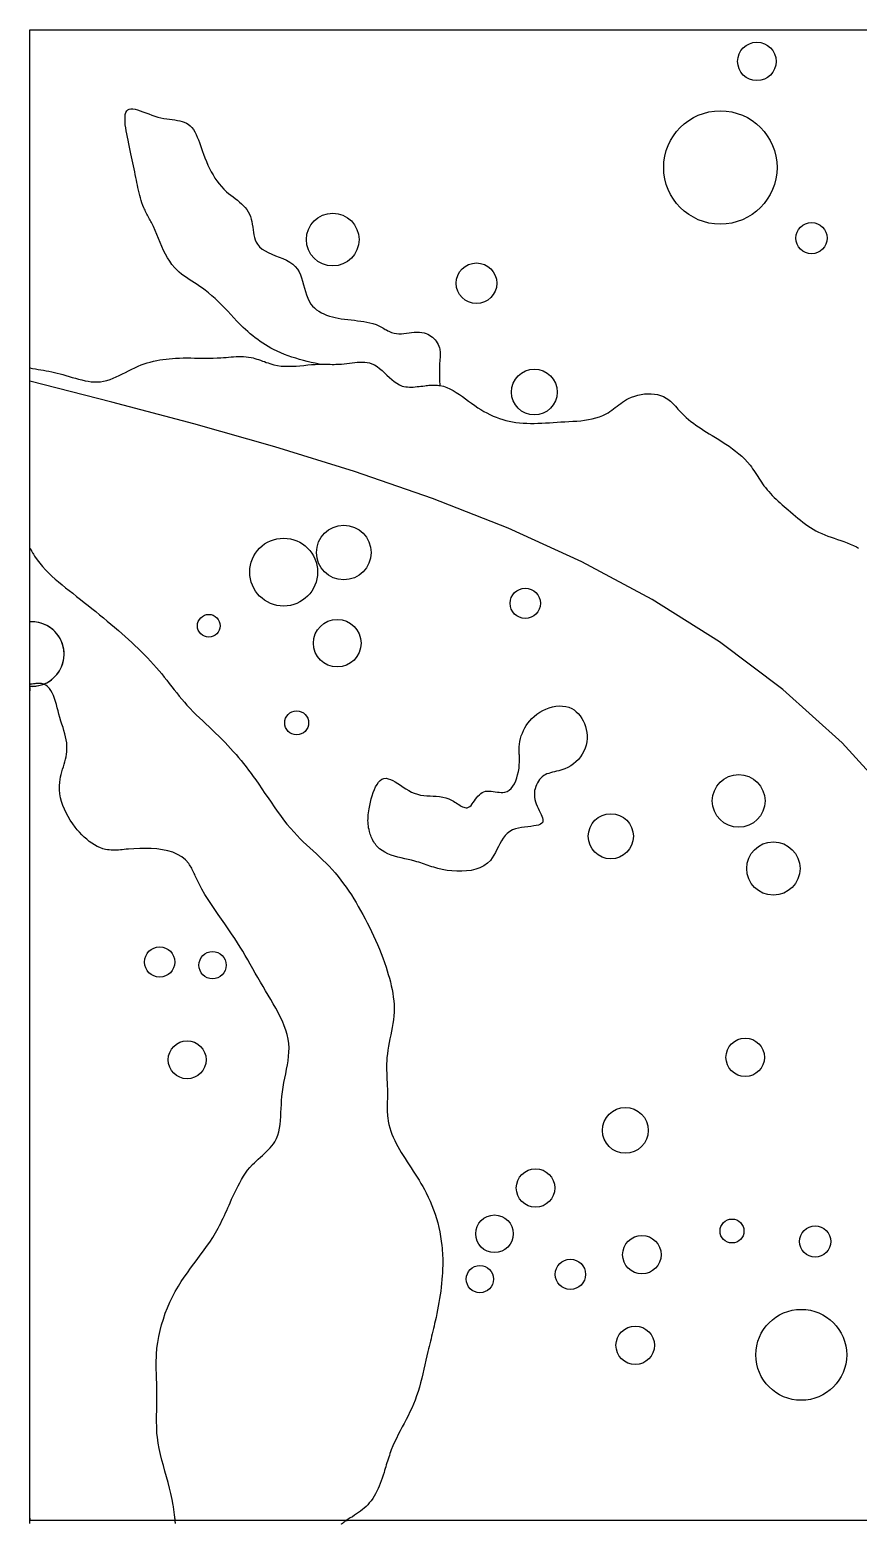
# Model space of a CAD drawing. Extents: x 5.04 to 6.07, y 7.54 to 8.53.
# Drawn here: x 5.043 to 5.589, y 7.544 to 8.53 of the extents above; entities that cross this region are included whole.
import ezdxf

# ---------------------------------------------------------------- set-up
doc = ezdxf.new("R2010")
doc.units = 0
doc.layers.add('LAYER1', color=7, linetype='CONTINUOUS')
doc.layers.add('LAYER12', color=5, linetype='CONTINUOUS')

msp = doc.modelspace()

# ---------------------------------------------------------------- linework, layer by layer
at = {"layer": 'LAYER1', "color": 7, "linetype": 'CONTINUOUS'}
for points in [[(5.2335, 8.3096), (5.2309, 8.3102), (5.2283, 8.3108), (5.2257, 8.3114), (5.2232, 8.3121), (5.2206, 8.3128), (5.2181, 8.3135), (5.2156, 8.3143), (5.2131, 8.3151), (5.2106, 8.316), (5.2082, 8.317), (5.2058, 8.3181), (5.2035, 8.3192), (5.2017, 8.3202), (5.1999, 8.3212), (5.1981, 8.3223), (5.1964, 8.3234), (5.1946, 8.3246), (5.193, 8.3258), (5.1913, 8.3271), (5.1897, 8.3284), (5.1881, 8.3297), (5.1865, 8.3311), (5.1849, 8.3325), (5.1834, 8.3339), (5.1813, 8.336), (5.1793, 8.3381), (5.1772, 8.3402), (5.1752, 8.3424), (5.1732, 8.3445), (5.1712, 8.3466), (5.1692, 8.3487), (5.1671, 8.3508), (5.165, 8.3529), (5.1628, 8.3548), (5.1606, 8.3567), (5.1583, 8.3585), (5.1566, 8.3597), (5.1548, 8.3609), (5.1531, 8.3621), (5.1513, 8.3632), (5.1495, 8.3644), (5.1477, 8.3655), (5.146, 8.3667), (5.1443, 8.3679), (5.1427, 8.3691), (5.1411, 8.3704), (5.1396, 8.3718), (5.1382, 8.3732), (5.1364, 8.3753), (5.1349, 8.3775), (5.1334, 8.3798), (5.1321, 8.3822), (5.1309, 8.3847), (5.1297, 8.3873), (5.1286, 8.3899), (5.1275, 8.3926), (5.1264, 8.3952), (5.1253, 8.3978), (5.1241, 8.4004), (5.1229, 8.403), (5.1225, 8.4038), (5.1221, 8.4046), (5.1216, 8.4054), (5.1212, 8.4062), (5.1207, 8.4071), (5.1203, 8.4079), (5.1199, 8.4087), (5.1194, 8.4095), (5.119, 8.4103), (5.1186, 8.4112), (5.1182, 8.412), (5.1178, 8.4128), (5.1172, 8.4144), (5.1166, 8.4161), (5.116, 8.4177), (5.1156, 8.4194), (5.1151, 8.421), (5.1147, 8.4227), (5.1143, 8.4244), (5.1139, 8.4261), (5.1136, 8.4278), (5.1133, 8.4294), (5.1129, 8.4311), (5.1126, 8.4327), (5.1122, 8.4347), (5.1118, 8.4366), (5.1114, 8.4385), (5.111, 8.4405), (5.1106, 8.4424), (5.1102, 8.4444), (5.1097, 8.4464), (5.1093, 8.4484), (5.1088, 8.4506), (5.1084, 8.4528), (5.1079, 8.4551), (5.1074, 8.4575), (5.107, 8.4595), (5.1066, 8.4615), (5.1062, 8.4636), (5.1059, 8.4656), (5.1056, 8.4676), (5.1055, 8.4695), (5.1054, 8.4713), (5.1054, 8.4729), (5.1056, 8.4744), (5.106, 8.4756), (5.1065, 8.4767), (5.1072, 8.4774), (5.1081, 8.4779), (5.1092, 8.4781), (5.1106, 8.4781), (5.112, 8.4778), (5.1137, 8.4774), (5.1154, 8.4768), (5.1172, 8.4762), (5.1192, 8.4754), (5.1211, 8.4747), (5.1231, 8.474), (5.1251, 8.4733), (5.1271, 8.4727), (5.1291, 8.4722), (5.131, 8.4718), (5.1329, 8.4715), (5.1348, 8.4712), (5.1366, 8.471), (5.1383, 8.4708), (5.14, 8.4705), (5.1416, 8.4702), (5.1431, 8.4698), (5.1445, 8.4693), (5.1459, 8.4687), (5.1471, 8.4679), (5.1483, 8.4669), (5.1495, 8.4657), (5.1505, 8.4644), (5.1514, 8.4629), (5.1523, 8.4612), (5.1531, 8.4595), (5.1539, 8.4577), (5.1546, 8.4558), (5.1553, 8.4539), (5.1559, 8.452), (5.1566, 8.45), (5.1573, 8.4481), (5.1582, 8.4457), (5.1591, 8.4433), (5.1601, 8.441), (5.1612, 8.4387), (5.1623, 8.4366), (5.1635, 8.4345), (5.1647, 8.4324), (5.1661, 8.4305), (5.1675, 8.4286), (5.1691, 8.4268), (5.1707, 8.4251), (5.1725, 8.4234), (5.1738, 8.4222), (5.1752, 8.4211), (5.1767, 8.42), (5.1781, 8.4189), (5.1796, 8.4178), (5.1809, 8.4166), (5.1823, 8.4154), (5.1836, 8.4142), (5.1848, 8.4129), (5.1858, 8.4116), (5.1868, 8.4102), (5.1876, 8.4086), (5.1882, 8.4071), (5.1887, 8.4054), (5.1891, 8.4037), (5.1894, 8.4019), (5.1897, 8.4001), (5.1899, 8.3983), (5.1902, 8.3966), (5.1905, 8.3949), (5.1909, 8.3932), (5.1914, 8.3916), (5.192, 8.3901), (5.1928, 8.3888), (5.1942, 8.3871), (5.1959, 8.3856), (5.1979, 8.3843), (5.2, 8.3832), (5.2024, 8.3822), (5.2048, 8.3812), (5.2072, 8.3803), (5.2096, 8.3793), (5.2119, 8.3782), (5.2141, 8.377), (5.2161, 8.3757), (5.2178, 8.3741), (5.2192, 8.3724), (5.2203, 8.3706), (5.2212, 8.3686), (5.2219, 8.3665), (5.2226, 8.3643), (5.2232, 8.362), (5.2238, 8.3597), (5.2245, 8.3575), (5.2252, 8.3553), (5.226, 8.3532), (5.2269, 8.3512), (5.2281, 8.3493), (5.2292, 8.3479), (5.2305, 8.3467), (5.2319, 8.3455), (5.2334, 8.3445), (5.235, 8.3436), (5.2367, 8.3428), (5.2385, 8.342), (5.2404, 8.3414), (5.2423, 8.3408), (5.2442, 8.3404), (5.2461, 8.3399), (5.2481, 8.3396), (5.2503, 8.3393), (5.2525, 8.339), (5.2546, 8.3388), (5.2568, 8.3386), (5.2589, 8.3383), (5.261, 8.3381), (5.2631, 8.3378), (5.2651, 8.3374), (5.2671, 8.337), (5.2691, 8.3364), (5.2711, 8.3357), (5.273, 8.3349), (5.2738, 8.3345), (5.2747, 8.334), (5.2755, 8.3336), (5.2763, 8.3331), (5.2771, 8.3326), (5.278, 8.3322), (5.2788, 8.3317), (5.2796, 8.3313), (5.2805, 8.3309), (5.2813, 8.3306), (5.2822, 8.3303), (5.283, 8.33), (5.2846, 8.3298), (5.2862, 8.3297), (5.2879, 8.3297), (5.2895, 8.3298), (5.2912, 8.33), (5.2929, 8.3303), (5.2946, 8.3305), (5.2963, 8.3307), (5.298, 8.3308), (5.2997, 8.3308), (5.3013, 8.3306), (5.3029, 8.3303), (5.3041, 8.3299), (5.3052, 8.3294), (5.3063, 8.3288), (5.3073, 8.3281), (5.3083, 8.3274), (5.3092, 8.3265), (5.3101, 8.3256), (5.3108, 8.3247), (5.3115, 8.3237), (5.3121, 8.3226), (5.3126, 8.3215), (5.313, 8.3204), (5.3132, 8.3196), (5.3133, 8.3188), (5.3134, 8.318), (5.3135, 8.3172), (5.3135, 8.3163), (5.3135, 8.3155), (5.3135, 8.3147), (5.3134, 8.3138), (5.3133, 8.313), (5.3133, 8.3121), (5.3132, 8.3113), (5.3131, 8.3104), (5.313, 8.3092), (5.313, 8.3079), (5.3129, 8.3067), (5.3129, 8.3054), (5.3129, 8.3042), (5.313, 8.3029), (5.313, 8.3017), (5.313, 8.3005), (5.3131, 8.2992), (5.3131, 8.298), (5.3132, 8.2967), (5.3133, 8.2955)], [(5.0426, 8.3071), (5.0444, 8.3068), (5.0462, 8.3065), (5.048, 8.3062), (5.0498, 8.3059), (5.0516, 8.3056), (5.0534, 8.3052), (5.0552, 8.3049), (5.057, 8.3045), (5.0588, 8.3041), (5.0606, 8.3037), (5.0625, 8.3032), (5.0643, 8.3027), (5.0664, 8.3021), (5.0685, 8.3015), (5.0706, 8.3009), (5.0727, 8.3003), (5.0748, 8.2997), (5.0769, 8.2992), (5.079, 8.2987), (5.0811, 8.2983), (5.0831, 8.298), (5.0852, 8.2979), (5.0872, 8.2979), (5.0892, 8.298), (5.0913, 8.2983), (5.0934, 8.2989), (5.0955, 8.2995), (5.0975, 8.3003), (5.0996, 8.3012), (5.1016, 8.3022), (5.1037, 8.3032), (5.1057, 8.3042), (5.1078, 8.3053), (5.1098, 8.3063), (5.1119, 8.3073), (5.114, 8.3083), (5.116, 8.3091), (5.118, 8.3098), (5.1201, 8.3104), (5.1221, 8.311), (5.1242, 8.3115), (5.1263, 8.312), (5.1283, 8.3124), (5.1304, 8.3127), (5.1325, 8.313), (5.1346, 8.3132), (5.1367, 8.3134), (5.1388, 8.3135), (5.1413, 8.3136), (5.1438, 8.3137), (5.1463, 8.3137), (5.1488, 8.3137), (5.1512, 8.3136), (5.1537, 8.3136), (5.1562, 8.3136), (5.1587, 8.3136), (5.1612, 8.3136), (5.1637, 8.3136), (5.1662, 8.3137), (5.1687, 8.3138), (5.1704, 8.314), (5.1721, 8.3141), (5.1737, 8.3142), (5.1754, 8.3144), (5.1771, 8.3145), (5.1788, 8.3146), (5.1804, 8.3147), (5.1821, 8.3147), (5.1837, 8.3146), (5.1854, 8.3145), (5.187, 8.3143), (5.1886, 8.3141), (5.1899, 8.3138), (5.1911, 8.3134), (5.1924, 8.313), (5.1936, 8.3126), (5.1949, 8.3122), (5.1961, 8.3117), (5.1974, 8.3113), (5.1986, 8.3108), (5.1998, 8.3104), (5.2011, 8.31), (5.2023, 8.3096), (5.2036, 8.3092), (5.206, 8.3088), (5.2085, 8.3084), (5.2109, 8.3083), (5.2134, 8.3082), (5.2159, 8.3083), (5.2184, 8.3084), (5.2209, 8.3086), (5.2234, 8.3088), (5.226, 8.3091), (5.2285, 8.3093), (5.231, 8.3095), (5.2335, 8.3096), (5.2347, 8.3096), (5.2359, 8.3096), (5.2372, 8.3096), (5.2384, 8.3096), (5.2397, 8.3096), (5.2409, 8.3096), (5.2421, 8.3095), (5.2434, 8.3095), (5.2446, 8.3096), (5.2459, 8.3096), (5.2471, 8.3097), (5.2484, 8.3097), (5.2501, 8.3099), (5.2518, 8.3101), (5.2536, 8.3103), (5.2553, 8.3105), (5.257, 8.3107), (5.2587, 8.3109), (5.2604, 8.311), (5.2621, 8.311), (5.2637, 8.3109), (5.2653, 8.3108), (5.2668, 8.3104), (5.2683, 8.3099), (5.2701, 8.3091), (5.2718, 8.308), (5.2735, 8.3068), (5.2751, 8.3054), (5.2767, 8.3039), (5.2783, 8.3024), (5.2799, 8.3009), (5.2815, 8.2995), (5.2831, 8.2982), (5.2848, 8.297), (5.2866, 8.296), (5.2884, 8.2952), (5.2895, 8.2949), (5.2907, 8.2947), (5.2919, 8.2946), (5.2931, 8.2945), (5.2944, 8.2945), (5.2956, 8.2945), (5.2969, 8.2946), (5.2982, 8.2948), (5.2995, 8.2949), (5.3007, 8.2951), (5.302, 8.2952), (5.3033, 8.2954), (5.3042, 8.2955), (5.305, 8.2956), (5.3059, 8.2957), (5.3067, 8.2957), (5.3076, 8.2958), (5.3084, 8.2958), (5.3092, 8.2958), (5.3101, 8.2958), (5.3109, 8.2958), (5.3117, 8.2957), (5.3125, 8.2956), (5.3133, 8.2955), (5.3156, 8.295), (5.3178, 8.2943), (5.3199, 8.2934), (5.322, 8.2923), (5.3241, 8.291), (5.3261, 8.2897), (5.3281, 8.2883), (5.3302, 8.2868), (5.3322, 8.2853), (5.3342, 8.2838), (5.3363, 8.2823), (5.3383, 8.2809), (5.3403, 8.2796), (5.3423, 8.2784), (5.3443, 8.2774), (5.3463, 8.2764), (5.3484, 8.2754), (5.3505, 8.2746), (5.3526, 8.2738), (5.3547, 8.2731), (5.3568, 8.2725), (5.359, 8.272), (5.3612, 8.2715), (5.3633, 8.2712), (5.3658, 8.2709), (5.3682, 8.2707), (5.3706, 8.2706), (5.3731, 8.2705), (5.3756, 8.2705), (5.378, 8.2706), (5.3805, 8.2707), (5.383, 8.2709), (5.3856, 8.271), (5.3881, 8.2712), (5.3906, 8.2714), (5.3932, 8.2715), (5.3958, 8.2716), (5.3984, 8.2718), (5.4011, 8.2719), (5.4037, 8.2721), (5.4063, 8.2723), (5.4088, 8.2726), (5.4113, 8.273), (5.4138, 8.2735), (5.4162, 8.2741), (5.4186, 8.2748), (5.4208, 8.2757), (5.423, 8.2768), (5.4243, 8.2775), (5.4255, 8.2783), (5.4267, 8.2792), (5.4279, 8.2801), (5.429, 8.281), (5.4302, 8.2819), (5.4314, 8.2828), (5.4326, 8.2837), (5.4339, 8.2846), (5.4352, 8.2854), (5.4365, 8.2862), (5.4378, 8.2869), (5.4398, 8.2878), (5.4419, 8.2886), (5.444, 8.2892), (5.4462, 8.2897), (5.4484, 8.29), (5.4506, 8.2901), (5.4527, 8.2901), (5.4549, 8.2899), (5.457, 8.2895), (5.459, 8.2889), (5.4609, 8.2882), (5.4627, 8.2872), (5.4637, 8.2866), (5.4646, 8.2859), (5.4655, 8.2851), (5.4663, 8.2843), (5.4672, 8.2835), (5.468, 8.2827), (5.4688, 8.2818), (5.4696, 8.2809), (5.4704, 8.28), (5.4712, 8.2791), (5.472, 8.2782), (5.4728, 8.2774), (5.4743, 8.2759), (5.4758, 8.2745), (5.4774, 8.2731), (5.479, 8.2718), (5.4806, 8.2706), (5.4823, 8.2694), (5.484, 8.2682), (5.4858, 8.2671), (5.4875, 8.2659), (5.4893, 8.2648), (5.4911, 8.2637), (5.4929, 8.2626), (5.4952, 8.2612), (5.4975, 8.2598), (5.4997, 8.2584), (5.502, 8.2569), (5.5042, 8.2554), (5.5064, 8.2538), (5.5085, 8.2522), (5.5106, 8.2505), (5.5126, 8.2488), (5.5145, 8.2469), (5.5163, 8.245), (5.518, 8.243), (5.5189, 8.2418), (5.5197, 8.2406), (5.5206, 8.2394), (5.5214, 8.2381), (5.5222, 8.2369), (5.5231, 8.2356), (5.5239, 8.2344), (5.5247, 8.2331), (5.5255, 8.2318), (5.5263, 8.2306), (5.5272, 8.2294), (5.5281, 8.2282), (5.5292, 8.2268), (5.5303, 8.2255), (5.5315, 8.2242), (5.5327, 8.2229), (5.5339, 8.2217), (5.5352, 8.2205), (5.5365, 8.2193), (5.5378, 8.2181), (5.5392, 8.2169), (5.5405, 8.2158), (5.5418, 8.2146), (5.5432, 8.2134), (5.5448, 8.2121), (5.5464, 8.2107), (5.548, 8.2093), (5.5496, 8.208), (5.5512, 8.2067), (5.5528, 8.2054), (5.5545, 8.2041), (5.5562, 8.2029), (5.5579, 8.2018), (5.5597, 8.2007)], [(5.0426, 8.2984), (5.0426, 8.2993), (5.0426, 8.3003), (5.0426, 8.3012), (5.0426, 8.3021), (5.0426, 8.303), (5.0426, 8.3038), (5.0426, 8.3046), (5.0426, 8.3053), (5.0426, 8.3059), (5.0426, 8.3064), (5.0426, 8.3068), (5.0426, 8.3071), (5.0426, 8.3072), (5.0426, 8.3073), (5.0426, 8.3074), (5.0426, 8.3074), (5.0426, 8.3074), (5.0426, 8.3074), (5.0426, 8.3074), (5.0426, 8.3073), (5.0426, 8.3073), (5.0426, 8.3072), (5.0426, 8.3072), (5.0426, 8.3071)], [(5.0426, 8.3071), (5.0426, 8.3071), (5.0426, 8.3071), (5.0426, 8.3071), (5.0426, 8.3071), (5.0426, 8.3071), (5.0426, 8.3071), (5.0426, 8.3071), (5.0426, 8.3071), (5.0426, 8.3071), (5.0426, 8.3071), (5.0426, 8.3071), (5.0426, 8.3071), (5.0426, 8.3071), (5.0426, 8.3071), (5.0426, 8.3071), (5.0426, 8.3071), (5.0426, 8.3071), (5.0426, 8.3071), (5.0426, 8.3071), (5.0426, 8.3071), (5.0426, 8.3071), (5.0426, 8.3071), (5.0426, 8.3071), (5.0426, 8.3071)], [(5.0426, 8.3071), (5.0426, 8.3071), (5.0426, 8.3071), (5.0426, 8.3071), (5.0426, 8.3071), (5.0426, 8.3071), (5.0426, 8.3071), (5.0426, 8.3071), (5.0426, 8.3071), (5.0426, 8.3071), (5.0426, 8.3071), (5.0426, 8.3071), (5.0426, 8.3071), (5.0426, 8.3071), (5.0426, 8.3071), (5.0426, 8.3071), (5.0426, 8.3071), (5.0426, 8.3071), (5.0426, 8.3071), (5.0426, 8.3071), (5.0426, 8.3071), (5.0426, 8.3071), (5.0426, 8.3071), (5.0426, 8.3071), (5.0426, 8.3071)], [(5.0426, 8.3071), (5.0426, 8.3071), (5.0426, 8.3071), (5.0426, 8.3071), (5.0426, 8.3071), (5.0426, 8.3071), (5.0426, 8.3071), (5.0426, 8.3071), (5.0426, 8.3071), (5.0426, 8.3071), (5.0426, 8.3071), (5.0426, 8.3071), (5.0426, 8.3071), (5.0426, 8.3071), (5.0426, 8.3071), (5.0426, 8.3071), (5.0426, 8.3071), (5.0426, 8.3071), (5.0426, 8.3071), (5.0426, 8.3071), (5.0426, 8.3071), (5.0426, 8.3071), (5.0426, 8.3071), (5.0426, 8.3071), (5.0426, 8.3071)], [(5.0426, 8.3071), (5.0426, 8.3071), (5.0426, 8.3071), (5.0426, 8.3071), (5.0426, 8.3071), (5.0426, 8.3071), (5.0426, 8.3071), (5.0426, 8.3071), (5.0426, 8.3071), (5.0426, 8.3071), (5.0426, 8.3071), (5.0426, 8.3071), (5.0426, 8.3071), (5.0426, 8.3071), (5.0426, 8.3071), (5.0426, 8.3071), (5.0426, 8.3071), (5.0426, 8.3071), (5.0426, 8.3071), (5.0426, 8.3071), (5.0426, 8.3071), (5.0426, 8.3071), (5.0426, 8.3071), (5.0426, 8.3071), (5.0426, 8.3071)], [(5.0426, 8.3071), (5.0426, 8.3071), (5.0426, 8.3071), (5.0426, 8.3071), (5.0426, 8.3071), (5.0426, 8.3071), (5.0426, 8.3071), (5.0426, 8.3071), (5.0426, 8.3071), (5.0426, 8.3071), (5.0426, 8.3071), (5.0426, 8.3071), (5.0426, 8.3071), (5.0426, 8.3071), (5.0426, 8.3071), (5.0426, 8.3071), (5.0426, 8.3071), (5.0426, 8.3071), (5.0426, 8.3071), (5.0426, 8.3071), (5.0426, 8.3071), (5.0426, 8.3071), (5.0426, 8.3071), (5.0426, 8.3071), (5.0426, 8.3071)], [(5.0426, 8.3071), (5.0426, 8.3071), (5.0426, 8.3071), (5.0426, 8.3071), (5.0426, 8.3071), (5.0426, 8.3071), (5.0426, 8.3071), (5.0426, 8.3071), (5.0426, 8.3071), (5.0426, 8.3071), (5.0426, 8.3071), (5.0426, 8.3071), (5.0426, 8.3071), (5.0426, 8.3071), (5.0426, 8.3071), (5.0426, 8.3071), (5.0426, 8.3071), (5.0426, 8.3071), (5.0426, 8.3071), (5.0426, 8.3071), (5.0426, 8.3071), (5.0426, 8.3071), (5.0426, 8.3071), (5.0426, 8.3071), (5.0426, 8.3071)], [(5.615, 8.0201), (5.5789, 8.0597), (5.5397, 8.095), (5.4978, 8.1264), (5.4534, 8.1544), (5.4069, 8.1792), (5.3584, 8.2013), (5.3083, 8.221), (5.2568, 8.2388), (5.2042, 8.2551), (5.1508, 8.2702), (5.0968, 8.2845), (5.0426, 8.2984)], [(5.0426, 8.2984), (5.0426, 8.2984), (5.0426, 8.2984), (5.0426, 8.2984), (5.0426, 8.2984), (5.0426, 8.2984), (5.0426, 8.2984), (5.0426, 8.2984), (5.0426, 8.2984), (5.0426, 8.2984), (5.0426, 8.2984), (5.0426, 8.2984), (5.0426, 8.2984), (5.0426, 8.2984), (5.0426, 8.2984), (5.0426, 8.2984), (5.0426, 8.2984), (5.0426, 8.2984), (5.0426, 8.2984), (5.0426, 8.2984), (5.0426, 8.2984), (5.0426, 8.2984), (5.0426, 8.2984), (5.0426, 8.2984), (5.0426, 8.2984)], [(5.0426, 8.2984), (5.0426, 8.2984), (5.0426, 8.2984), (5.0426, 8.2984), (5.0426, 8.2984), (5.0426, 8.2984), (5.0426, 8.2984), (5.0426, 8.2984), (5.0426, 8.2984), (5.0426, 8.2984), (5.0426, 8.2984), (5.0426, 8.2984), (5.0426, 8.2984), (5.0426, 8.2984), (5.0426, 8.2984), (5.0426, 8.2984), (5.0426, 8.2984), (5.0426, 8.2984), (5.0426, 8.2984), (5.0426, 8.2984), (5.0426, 8.2984), (5.0426, 8.2984), (5.0426, 8.2984), (5.0426, 8.2984), (5.0426, 8.2984)], [(5.0426, 8.2984), (5.0426, 8.2984), (5.0426, 8.2984), (5.0426, 8.2984), (5.0426, 8.2984), (5.0426, 8.2984), (5.0426, 8.2984), (5.0426, 8.2984), (5.0426, 8.2984), (5.0426, 8.2984), (5.0426, 8.2984), (5.0426, 8.2984), (5.0426, 8.2984), (5.0426, 8.2984), (5.0426, 8.2984), (5.0426, 8.2984), (5.0426, 8.2984), (5.0426, 8.2984), (5.0426, 8.2984), (5.0426, 8.2984), (5.0426, 8.2984), (5.0426, 8.2984), (5.0426, 8.2984), (5.0426, 8.2984), (5.0426, 8.2984)], [(5.0426, 8.2984), (5.0426, 8.2984), (5.0426, 8.2984), (5.0426, 8.2984), (5.0426, 8.2984), (5.0426, 8.2984), (5.0426, 8.2984), (5.0426, 8.2984), (5.0426, 8.2984), (5.0426, 8.2984), (5.0426, 8.2984), (5.0426, 8.2984), (5.0426, 8.2984), (5.0426, 8.2984), (5.0426, 8.2984), (5.0426, 8.2984), (5.0426, 8.2984), (5.0426, 8.2984), (5.0426, 8.2984), (5.0426, 8.2984), (5.0426, 8.2984), (5.0426, 8.2984), (5.0426, 8.2984), (5.0426, 8.2984), (5.0426, 8.2984)], [(5.5597, 8.2007), (5.5614, 8.1996), (5.5633, 8.1987), (5.5653, 8.1978), (5.5673, 8.1969), (5.5694, 8.1961), (5.5715, 8.1954), (5.5736, 8.1947), (5.5758, 8.194), (5.5779, 8.1933), (5.58, 8.1925), (5.5821, 8.1918), (5.5842, 8.1909), (5.5863, 8.19), (5.5883, 8.189), (5.5896, 8.1883)], [(5.0426, 8.1883), (5.0426, 8.1883), (5.0426, 8.1883), (5.0426, 8.1883), (5.0426, 8.1883), (5.0426, 8.1883), (5.0426, 8.1883), (5.0426, 8.1883), (5.0426, 8.1883), (5.0426, 8.1883), (5.0426, 8.1883), (5.0426, 8.1883), (5.0426, 8.1883), (5.0426, 8.1883), (5.0426, 8.1883), (5.0426, 8.1883), (5.0426, 8.1883), (5.0426, 8.1883), (5.0426, 8.1883), (5.0426, 8.1883), (5.0426, 8.1883), (5.0426, 8.1883), (5.0426, 8.1883), (5.0426, 8.1883), (5.0426, 8.1883)], [(5.0426, 8.1883), (5.0426, 8.1883), (5.0426, 8.1883), (5.0426, 8.1883), (5.0426, 8.1883), (5.0426, 8.1883), (5.0426, 8.1883), (5.0426, 8.1883), (5.0426, 8.1883), (5.0426, 8.1883), (5.0426, 8.1883), (5.0426, 8.1883), (5.0426, 8.1883), (5.0426, 8.1883), (5.0426, 8.1883), (5.0426, 8.1883), (5.0426, 8.1883), (5.0426, 8.1883), (5.0426, 8.1883), (5.0426, 8.1883), (5.0426, 8.1883), (5.0426, 8.1883), (5.0426, 8.1883), (5.0426, 8.1883), (5.0426, 8.1883)], [(5.0426, 8.1883), (5.0429, 8.1878), (5.0431, 8.1874), (5.0434, 8.187), (5.0436, 8.1865), (5.0439, 8.1861), (5.0441, 8.1856), (5.0444, 8.1852), (5.0446, 8.1848), (5.0449, 8.1843), (5.0452, 8.1839), (5.0454, 8.1835), (5.0457, 8.183), (5.0473, 8.1806), (5.0491, 8.1783), (5.051, 8.1761), (5.0529, 8.1739), (5.055, 8.1718), (5.0571, 8.1698), (5.0593, 8.1678), (5.0616, 8.1659), (5.0639, 8.164), (5.0662, 8.1621), (5.0685, 8.1603), (5.0709, 8.1584), (5.0734, 8.1564), (5.076, 8.1544), (5.0785, 8.1524), (5.0811, 8.1503), (5.0836, 8.1483), (5.0861, 8.1463), (5.0886, 8.1442), (5.0911, 8.1422), (5.0936, 8.1401), (5.0961, 8.138), (5.0985, 8.136), (5.101, 8.1339), (5.1032, 8.1319), (5.1054, 8.13), (5.1076, 8.128), (5.1098, 8.126), (5.1119, 8.124), (5.114, 8.122), (5.1161, 8.12), (5.1182, 8.1179), (5.1202, 8.1158), (5.1222, 8.1136), (5.1242, 8.1115), (5.1262, 8.1092), (5.1279, 8.1072), (5.1296, 8.1052), (5.1312, 8.1031), (5.1329, 8.101), (5.1345, 8.0989), (5.1362, 8.0968), (5.1378, 8.0947), (5.1395, 8.0927), (5.1411, 8.0906), (5.1428, 8.0886), (5.1446, 8.0866), (5.1463, 8.0846), (5.1483, 8.0824), (5.1504, 8.0803), (5.1524, 8.0783), (5.1545, 8.0762), (5.1567, 8.0742), (5.1588, 8.0722), (5.161, 8.0702), (5.1631, 8.0682), (5.1652, 8.0661), (5.1674, 8.0641), (5.1694, 8.0621), (5.1715, 8.06), (5.1733, 8.058), (5.1751, 8.0561), (5.1769, 8.0541), (5.1787, 8.0521), (5.1804, 8.0501), (5.1821, 8.048), (5.1837, 8.046), (5.1854, 8.0439), (5.187, 8.0418), (5.1886, 8.0396), (5.1901, 8.0375), (5.1917, 8.0353), (5.1937, 8.0324), (5.1958, 8.0294), (5.1978, 8.0264), (5.1998, 8.0235), (5.2018, 8.0205), (5.2038, 8.0175), (5.2059, 8.0146), (5.208, 8.0117), (5.2101, 8.0089), (5.2123, 8.0061), (5.2146, 8.0034), (5.217, 8.0007), (5.219, 7.9986), (5.221, 7.9965), (5.2231, 7.9945), (5.2252, 7.9924), (5.2274, 7.9904), (5.2295, 7.9884), (5.2317, 7.9864), (5.2339, 7.9844), (5.236, 7.9824), (5.2381, 7.9804), (5.2401, 7.9783), (5.2421, 7.9761), (5.2441, 7.9739), (5.246, 7.9716), (5.2479, 7.9692), (5.2497, 7.9668), (5.2514, 7.9644), (5.2531, 7.9619), (5.2548, 7.9594), (5.2564, 7.9569), (5.2579, 7.9543), (5.2594, 7.9517), (5.2609, 7.9491), (5.2624, 7.9465), (5.2639, 7.9437), (5.2653, 7.9409), (5.2667, 7.9381), (5.2681, 7.9352), (5.2695, 7.9324), (5.2708, 7.9295), (5.272, 7.9266), (5.2733, 7.9237), (5.2744, 7.9208), (5.2756, 7.9178), (5.2766, 7.9148), (5.2777, 7.9118), (5.2785, 7.9094), (5.2792, 7.9069), (5.2799, 7.9045), (5.2806, 7.902), (5.2812, 7.8995), (5.2817, 7.897), (5.2822, 7.8945), (5.2825, 7.892), (5.2828, 7.8895), (5.283, 7.887), (5.283, 7.8845), (5.283, 7.882), (5.2828, 7.8795), (5.2826, 7.877), (5.2822, 7.8745), (5.2818, 7.872), (5.2813, 7.8695), (5.2808, 7.867), (5.2803, 7.8645), (5.2798, 7.862), (5.2794, 7.8595), (5.2789, 7.857), (5.2786, 7.8546), (5.2783, 7.8521), (5.2782, 7.85), (5.2781, 7.8479), (5.2781, 7.8459), (5.2781, 7.8438), (5.2782, 7.8417), (5.2782, 7.8397), (5.2783, 7.8376), (5.2784, 7.8355), (5.2785, 7.8334), (5.2786, 7.8313), (5.2786, 7.8293), (5.2786, 7.8272), (5.2786, 7.8259), (5.2786, 7.8247), (5.2785, 7.8234), (5.2785, 7.8222), (5.2785, 7.8209), (5.2785, 7.8197), (5.2785, 7.8184), (5.2785, 7.8172), (5.2785, 7.8159), (5.2786, 7.8147), (5.2787, 7.8135), (5.2788, 7.8122), (5.2791, 7.81), (5.2796, 7.8079), (5.2802, 7.8058), (5.2809, 7.8036), (5.2816, 7.8015), (5.2825, 7.7995), (5.2835, 7.7974), (5.2845, 7.7954), (5.2856, 7.7934), (5.2867, 7.7914), (5.2878, 7.7894), (5.289, 7.7875), (5.2903, 7.7854), (5.2916, 7.7833), (5.2929, 7.7813), (5.2943, 7.7792), (5.2956, 7.7772), (5.2969, 7.7752), (5.2982, 7.7731), (5.2995, 7.7711), (5.3007, 7.769), (5.3019, 7.767), (5.3031, 7.7649), (5.3042, 7.7627), (5.3056, 7.76), (5.3068, 7.7573), (5.308, 7.7545), (5.3091, 7.7516), (5.3101, 7.7488), (5.311, 7.7459), (5.3118, 7.7429), (5.3125, 7.74), (5.3132, 7.737), (5.3137, 7.734), (5.3142, 7.731), (5.3146, 7.728), (5.3147, 7.7263), (5.3148, 7.7247), (5.3149, 7.723), (5.315, 7.7214), (5.3151, 7.7197), (5.3151, 7.718), (5.3151, 7.7164), (5.3151, 7.7147), (5.315, 7.7131), (5.315, 7.7114), (5.3149, 7.7097), (5.3148, 7.7081), (5.3146, 7.7056), (5.3143, 7.703), (5.3141, 7.7005), (5.3138, 7.698), (5.3134, 7.6955), (5.313, 7.693), (5.3126, 7.6905), (5.3122, 7.6881), (5.3117, 7.6856), (5.3112, 7.6831), (5.3107, 7.6806), (5.3101, 7.6782), (5.3098, 7.6765), (5.3094, 7.6748), (5.309, 7.6732), (5.3086, 7.6715), (5.3082, 7.6698), (5.3078, 7.6682), (5.3074, 7.6665), (5.307, 7.6649), (5.3066, 7.6632), (5.3062, 7.6615), (5.3058, 7.6599), (5.3054, 7.6582), (5.3047, 7.6553), (5.304, 7.6523), (5.3034, 7.6493), (5.3027, 7.6464), (5.302, 7.6434), (5.3013, 7.6405), (5.3005, 7.6375), (5.2997, 7.6346), (5.2989, 7.6317), (5.2979, 7.6289), (5.2969, 7.6261), (5.2958, 7.6233), (5.2947, 7.6207), (5.2935, 7.6182), (5.2923, 7.6157), (5.291, 7.6132), (5.2897, 7.6107), (5.2884, 7.6083), (5.2871, 7.6058), (5.2858, 7.6033), (5.2846, 7.6008), (5.2834, 7.5983), (5.2822, 7.5958), (5.2812, 7.5932), (5.2807, 7.592), (5.2803, 7.5908), (5.2799, 7.5895), (5.2795, 7.5883), (5.2791, 7.5871), (5.2787, 7.5858), (5.2783, 7.5846), (5.2779, 7.5833), (5.2775, 7.582), (5.2772, 7.5808), (5.2768, 7.5795), (5.2764, 7.5782), (5.2758, 7.5764), (5.2752, 7.5746), (5.2746, 7.5728), (5.2739, 7.5711), (5.2732, 7.5693), (5.2725, 7.5676), (5.2716, 7.5659), (5.2708, 7.5642), (5.2699, 7.5626), (5.2689, 7.5611)], [(5.0426, 8.098), (5.0426, 8.098), (5.0426, 8.098), (5.0426, 8.098), (5.0426, 8.0981), (5.0426, 8.0981), (5.0426, 8.0981), (5.0426, 8.0981), (5.0426, 8.0982), (5.0426, 8.0982), (5.0426, 8.0982), (5.0426, 8.0982), (5.0426, 8.0983), (5.0426, 8.0986), (5.0426, 8.0988), (5.0426, 8.0989), (5.0426, 8.099), (5.0426, 8.0991), (5.0426, 8.099), (5.0426, 8.099), (5.0426, 8.0989), (5.0426, 8.0987), (5.0426, 8.0986), (5.0426, 8.0984), (5.0426, 8.0983)], [(5.1384, 7.5465), (5.1384, 7.5474), (5.1383, 7.5482), (5.1382, 7.5491), (5.1381, 7.55), (5.138, 7.5508), (5.1379, 7.5517), (5.1378, 7.5525), (5.1377, 7.5534), (5.1376, 7.5542), (5.1375, 7.5551), (5.1374, 7.5559), (5.1372, 7.5568), (5.1365, 7.5605), (5.1357, 7.5643), (5.1348, 7.568), (5.1338, 7.5717), (5.1328, 7.5754), (5.1317, 7.5791), (5.1307, 7.5828), (5.1297, 7.5865), (5.1288, 7.5902), (5.128, 7.594), (5.1273, 7.5977), (5.1268, 7.6015), (5.1265, 7.6039), (5.1264, 7.6064), (5.1263, 7.6089), (5.1262, 7.6114), (5.1262, 7.6138), (5.1262, 7.6163), (5.1263, 7.6188), (5.1263, 7.6213), (5.1264, 7.6238), (5.1264, 7.6263), (5.1264, 7.6288), (5.1264, 7.6313), (5.1264, 7.6334), (5.1264, 7.6355), (5.1263, 7.6376), (5.1262, 7.6397), (5.1262, 7.6417), (5.1261, 7.6438), (5.126, 7.6459), (5.126, 7.648), (5.126, 7.65), (5.126, 7.6521), (5.1261, 7.6542), (5.1262, 7.6562), (5.1265, 7.6602), (5.127, 7.6641), (5.1277, 7.668), (5.1285, 7.6719), (5.1295, 7.6757), (5.1307, 7.6795), (5.132, 7.6833), (5.1334, 7.687), (5.135, 7.6906), (5.1367, 7.6942), (5.1386, 7.6977), (5.1406, 7.7012), (5.1425, 7.7042), (5.1445, 7.7072), (5.1466, 7.7101), (5.1487, 7.713), (5.1508, 7.7159), (5.153, 7.7188), (5.1551, 7.7216), (5.1572, 7.7245), (5.1593, 7.7274), (5.1613, 7.7303), (5.1633, 7.7333), (5.1651, 7.7363), (5.166, 7.7379), (5.1669, 7.7395), (5.1678, 7.7412), (5.1686, 7.7428), (5.1694, 7.7445), (5.1703, 7.7461), (5.171, 7.7478), (5.1718, 7.7495), (5.1726, 7.7512), (5.1733, 7.7529), (5.1741, 7.7546), (5.1749, 7.7563), (5.1758, 7.7586), (5.1768, 7.7608), (5.1778, 7.763), (5.1789, 7.7652), (5.18, 7.7674), (5.1811, 7.7695), (5.1823, 7.7716), (5.1836, 7.7737), (5.1849, 7.7757), (5.1863, 7.7777), (5.1879, 7.7796), (5.1895, 7.7814), (5.1908, 7.7827), (5.1921, 7.7839), (5.1934, 7.7851), (5.1948, 7.7863), (5.1961, 7.7875), (5.1975, 7.7887), (5.1988, 7.79), (5.2, 7.7912), (5.2012, 7.7925), (5.2023, 7.7938), (5.2034, 7.7951), (5.2043, 7.7965), (5.2054, 7.7986), (5.2062, 7.8008), (5.2069, 7.8031), (5.2074, 7.8055), (5.2078, 7.808), (5.208, 7.8105), (5.2082, 7.8131), (5.2083, 7.8158), (5.2084, 7.8184), (5.2086, 7.8211), (5.2087, 7.8237), (5.2089, 7.8264), (5.2093, 7.8295), (5.2098, 7.8325), (5.2103, 7.8355), (5.2109, 7.8384), (5.2115, 7.8414), (5.2121, 7.8443), (5.2126, 7.8472), (5.2131, 7.85), (5.2134, 7.8529), (5.2136, 7.8557), (5.2137, 7.8585), (5.2135, 7.8613), (5.2131, 7.8643), (5.2125, 7.8672), (5.2116, 7.8702), (5.2105, 7.8731), (5.2093, 7.876), (5.2079, 7.8789), (5.2064, 7.8818), (5.2049, 7.8846), (5.2032, 7.8875), (5.2016, 7.8903), (5.1999, 7.8932), (5.1982, 7.896), (5.1965, 7.899), (5.1948, 7.9019), (5.1931, 7.9049), (5.1914, 7.9078), (5.1898, 7.9107), (5.1881, 7.9136), (5.1865, 7.9165), (5.1848, 7.9194), (5.1831, 7.9222), (5.1814, 7.925), (5.1797, 7.9278), (5.1779, 7.9306), (5.1758, 7.9338), (5.1736, 7.937), (5.1713, 7.9402), (5.1691, 7.9434), (5.1668, 7.9465), (5.1646, 7.9498), (5.1624, 7.953), (5.1602, 7.9563), (5.1582, 7.9596), (5.1562, 7.9631), (5.1543, 7.9666), (5.1526, 7.9702), (5.1522, 7.971), (5.1518, 7.9719), (5.1514, 7.9728), (5.151, 7.9736), (5.1506, 7.9745), (5.1502, 7.9753), (5.1498, 7.9762), (5.1494, 7.977), (5.149, 7.9778), (5.1485, 7.9786), (5.148, 7.9793), (5.1475, 7.9801), (5.1454, 7.9825), (5.1429, 7.9845), (5.14, 7.9861), (5.1369, 7.9875), (5.1336, 7.9885), (5.1301, 7.9892), (5.1265, 7.9897), (5.1227, 7.99), (5.1189, 7.9901), (5.1151, 7.99), (5.1113, 7.9899), (5.1076, 7.9896), (5.1062, 7.9895), (5.1049, 7.9893), (5.1036, 7.9892), (5.1024, 7.9891), (5.1011, 7.989), (5.0998, 7.989), (5.0986, 7.9889), (5.0974, 7.9889), (5.0962, 7.989), (5.095, 7.9891), (5.0938, 7.9892), (5.0926, 7.9894), (5.0907, 7.9899), (5.0888, 7.9906), (5.087, 7.9914), (5.0852, 7.9924), (5.0834, 7.9935), (5.0817, 7.9947), (5.0801, 7.9961), (5.0785, 7.9975), (5.0769, 7.9991), (5.0754, 8.0007), (5.0739, 8.0024), (5.0726, 8.0041), (5.0709, 8.0064), (5.0693, 8.0087), (5.0679, 8.0111), (5.0665, 8.0135), (5.0654, 8.0159), (5.0644, 8.0184), (5.0635, 8.021), (5.0628, 8.0235), (5.0624, 8.0261), (5.0621, 8.0287), (5.0621, 8.0313), (5.0623, 8.0339), (5.0625, 8.0356), (5.0629, 8.0373), (5.0633, 8.0389), (5.0637, 8.0406), (5.0642, 8.0423), (5.0647, 8.044), (5.0652, 8.0456), (5.0657, 8.0473), (5.0661, 8.049), (5.0665, 8.0506), (5.0668, 8.0522), (5.067, 8.0538), (5.0671, 8.0558), (5.0671, 8.0578), (5.0669, 8.0598), (5.0666, 8.0617), (5.0662, 8.0637), (5.0657, 8.0657), (5.0651, 8.0678), (5.0645, 8.0698), (5.0638, 8.072), (5.0631, 8.0741), (5.0624, 8.0764), (5.0618, 8.0787), (5.0612, 8.0808), (5.0607, 8.0829), (5.0601, 8.085), (5.0595, 8.087), (5.0589, 8.089), (5.0582, 8.0909), (5.0574, 8.0927), (5.0565, 8.0943), (5.0555, 8.0957), (5.0543, 8.0969), (5.0531, 8.0978), (5.0516, 8.0985), (5.051, 8.0986), (5.0503, 8.0988), (5.0496, 8.0988), (5.0489, 8.0989), (5.0481, 8.0989), (5.0474, 8.0988), (5.0466, 8.0988), (5.0458, 8.0987), (5.045, 8.0986), (5.0442, 8.0985), (5.0434, 8.0984), (5.0426, 8.0983)], [(5.0426, 8.0956), (5.0426, 8.0959), (5.0426, 8.0961), (5.0426, 8.0963), (5.0426, 8.0965), (5.0426, 8.0967), (5.0426, 8.0969), (5.0426, 8.0971), (5.0426, 8.0973), (5.0426, 8.0975), (5.0426, 8.0977), (5.0426, 8.0978), (5.0426, 8.098), (5.0426, 8.0982), (5.0426, 8.0983), (5.0426, 8.0985), (5.0426, 8.0985), (5.0426, 8.0985), (5.0426, 8.0985), (5.0426, 8.0985), (5.0426, 8.0984), (5.0426, 8.0983), (5.0426, 8.0982), (5.0426, 8.0981), (5.0426, 8.098)], [(5.0426, 8.098), (5.0426, 8.098), (5.0426, 8.098), (5.0426, 8.098), (5.0426, 8.098), (5.0426, 8.098), (5.0426, 8.098), (5.0426, 8.098), (5.0426, 8.098), (5.0426, 8.098), (5.0426, 8.098), (5.0426, 8.098), (5.0426, 8.098), (5.0426, 8.098), (5.0426, 8.098), (5.0426, 8.098), (5.0426, 8.098), (5.0426, 8.098), (5.0426, 8.098), (5.0426, 8.098), (5.0426, 8.098), (5.0426, 8.098), (5.0426, 8.098), (5.0426, 8.098), (5.0426, 8.098)], [(5.0426, 8.098), (5.0426, 8.098), (5.0426, 8.098), (5.0426, 8.098), (5.0426, 8.098), (5.0426, 8.098), (5.0426, 8.098), (5.0426, 8.098), (5.0426, 8.098), (5.0426, 8.098), (5.0426, 8.098), (5.0426, 8.098), (5.0426, 8.098), (5.0426, 8.098), (5.0426, 8.098), (5.0426, 8.098), (5.0426, 8.098), (5.0426, 8.098), (5.0426, 8.098), (5.0426, 8.098), (5.0426, 8.098), (5.0426, 8.098), (5.0426, 8.098), (5.0426, 8.098), (5.0426, 8.098)], [(5.0426, 8.098), (5.0426, 8.098), (5.0426, 8.098), (5.0426, 8.098), (5.0426, 8.098), (5.0426, 8.098), (5.0426, 8.098), (5.0426, 8.098), (5.0426, 8.098), (5.0426, 8.098), (5.0426, 8.098), (5.0426, 8.098), (5.0426, 8.098), (5.0426, 8.098), (5.0426, 8.098), (5.0426, 8.098), (5.0426, 8.098), (5.0426, 8.098), (5.0426, 8.098), (5.0426, 8.098), (5.0426, 8.098), (5.0426, 8.098), (5.0426, 8.098), (5.0426, 8.098), (5.0426, 8.098)], [(5.0426, 8.098), (5.0426, 8.098), (5.0426, 8.098), (5.0426, 8.098), (5.0426, 8.098), (5.0426, 8.098), (5.0426, 8.098), (5.0426, 8.098), (5.0426, 8.098), (5.0426, 8.098), (5.0426, 8.098), (5.0426, 8.098), (5.0426, 8.098), (5.0426, 8.098), (5.0426, 8.098), (5.0426, 8.098), (5.0426, 8.098), (5.0426, 8.098), (5.0426, 8.098), (5.0426, 8.098), (5.0426, 8.098), (5.0426, 8.098), (5.0426, 8.098), (5.0426, 8.098), (5.0426, 8.098)], [(5.0426, 8.0948), (5.0426, 8.0949), (5.0426, 8.0949), (5.0426, 8.095), (5.0426, 8.0951), (5.0426, 8.0952), (5.0426, 8.0952), (5.0426, 8.0953), (5.0426, 8.0954), (5.0426, 8.0954), (5.0426, 8.0955), (5.0426, 8.0956), (5.0426, 8.0956), (5.0426, 8.0959), (5.0426, 8.0961), (5.0426, 8.0962), (5.0426, 8.0963), (5.0426, 8.0963), (5.0426, 8.0963), (5.0426, 8.0963), (5.0426, 8.0962), (5.0426, 8.0961), (5.0426, 8.0959), (5.0426, 8.0958), (5.0426, 8.0956)], [(5.0426, 8.0944), (5.0426, 8.0944), (5.0426, 8.0944), (5.0426, 8.0945), (5.0426, 8.0945), (5.0426, 8.0945), (5.0426, 8.0946), (5.0426, 8.0946), (5.0426, 8.0946), (5.0426, 8.0947), (5.0426, 8.0947), (5.0426, 8.0947), (5.0426, 8.0948), (5.0426, 8.0951), (5.0426, 8.0953), (5.0426, 8.0955), (5.0426, 8.0955), (5.0426, 8.0956), (5.0426, 8.0956), (5.0426, 8.0955), (5.0426, 8.0954), (5.0426, 8.0953), (5.0426, 8.0951), (5.0426, 8.0949), (5.0426, 8.0948)], [(5.0426, 8.0941), (5.0426, 8.0942), (5.0426, 8.0942), (5.0426, 8.0942), (5.0426, 8.0942), (5.0426, 8.0942), (5.0426, 8.0943), (5.0426, 8.0943), (5.0426, 8.0943), (5.0426, 8.0943), (5.0426, 8.0943), (5.0426, 8.0943), (5.0426, 8.0944), (5.0426, 8.0947), (5.0426, 8.0949), (5.0426, 8.0951), (5.0426, 8.0952), (5.0426, 8.0952), (5.0426, 8.0952), (5.0426, 8.0951), (5.0426, 8.095), (5.0426, 8.0949), (5.0426, 8.0947), (5.0426, 8.0945), (5.0426, 8.0944)], [(5.0426, 8.0841), (5.0426, 8.0852), (5.0426, 8.0863), (5.0426, 8.0874), (5.0426, 8.0884), (5.0426, 8.0895), (5.0426, 8.0904), (5.0426, 8.0913), (5.0426, 8.0921), (5.0426, 8.0928), (5.0426, 8.0933), (5.0426, 8.0938), (5.0426, 8.0941), (5.0426, 8.0942), (5.0426, 8.0943), (5.0426, 8.0944), (5.0426, 8.0944), (5.0426, 8.0944), (5.0426, 8.0944), (5.0426, 8.0944), (5.0426, 8.0943), (5.0426, 8.0943), (5.0426, 8.0942), (5.0426, 8.0942), (5.0426, 8.0941)], [(5.3808, 8.0374), (5.3799, 8.0365), (5.379, 8.0355), (5.3783, 8.0345), (5.3776, 8.0333), (5.377, 8.0321), (5.3765, 8.0309), (5.3761, 8.0295), (5.3758, 8.0282), (5.3757, 8.0268), (5.3757, 8.0253), (5.3758, 8.0239), (5.376, 8.0224), (5.3764, 8.0209), (5.3769, 8.0194), (5.3775, 8.018), (5.3782, 8.0166), (5.3789, 8.0152), (5.3795, 8.0138), (5.3801, 8.0125), (5.3806, 8.0113), (5.381, 8.0102), (5.3813, 8.0092), (5.3813, 8.0083), (5.3812, 8.0075), (5.3806, 8.0067), (5.3797, 8.006), (5.3784, 8.0055), (5.3769, 8.0051), (5.3752, 8.0049), (5.3733, 8.0046), (5.3713, 8.0044), (5.3692, 8.0042), (5.3671, 8.0039), (5.3651, 8.0035), (5.3631, 8.003), (5.3613, 8.0023), (5.3594, 8.0013), (5.3577, 8), (5.3563, 7.9985), (5.355, 7.9968), (5.3539, 7.9951), (5.3528, 7.9932), (5.3519, 7.9913), (5.3509, 7.9893), (5.35, 7.9874), (5.3489, 7.9856), (5.3478, 7.9838), (5.3466, 7.9822), (5.3446, 7.9803), (5.3423, 7.9786), (5.3397, 7.9773), (5.3369, 7.9763), (5.334, 7.9756), (5.3309, 7.9752), (5.3277, 7.975), (5.3244, 7.975), (5.3212, 7.9752), (5.318, 7.9756), (5.3148, 7.9762), (5.3118, 7.9769), (5.3105, 7.9772), (5.3092, 7.9776), (5.308, 7.978), (5.3067, 7.9784), (5.3055, 7.9789), (5.3043, 7.9793), (5.303, 7.9797), (5.3018, 7.9801), (5.3006, 7.9805), (5.2993, 7.9809), (5.2981, 7.9813), (5.2968, 7.9817), (5.2946, 7.9823), (5.2924, 7.9828), (5.2901, 7.9833), (5.2878, 7.9839), (5.2855, 7.9844), (5.2833, 7.985), (5.2811, 7.9857), (5.279, 7.9865), (5.277, 7.9875), (5.2751, 7.9886), (5.2734, 7.9899), (5.2718, 7.9914), (5.2712, 7.9921), (5.2707, 7.9928), (5.2701, 7.9936), (5.2696, 7.9944), (5.2691, 7.9952), (5.2687, 7.996), (5.2683, 7.9969), (5.2679, 7.9977), (5.2676, 7.9986), (5.2673, 7.9995), (5.267, 8.0004), (5.2667, 8.0013), (5.2665, 8.0025), (5.2662, 8.0037), (5.2661, 8.0048), (5.2659, 8.006), (5.2659, 8.0072), (5.2658, 8.0084), (5.2659, 8.0097), (5.2659, 8.0109), (5.266, 8.0122), (5.2662, 8.0135), (5.2664, 8.0148), (5.2666, 8.0162), (5.267, 8.0183), (5.2674, 8.0205), (5.2679, 8.0227), (5.2685, 8.0248), (5.2692, 8.0269), (5.27, 8.0289), (5.2708, 8.0307), (5.2718, 8.0323), (5.2728, 8.0337), (5.2739, 8.0349), (5.275, 8.0357), (5.2763, 8.0362), (5.2777, 8.0364), (5.2791, 8.0361), (5.2806, 8.0356), (5.2822, 8.0349), (5.2838, 8.034), (5.2855, 8.0329), (5.2873, 8.0318), (5.289, 8.0306), (5.2908, 8.0294), (5.2927, 8.0283), (5.2945, 8.0273), (5.2963, 8.0265), (5.2984, 8.0258), (5.3005, 8.0253), (5.3026, 8.025), (5.3047, 8.0248), (5.3068, 8.0247), (5.3089, 8.0246), (5.3109, 8.0245), (5.313, 8.0243), (5.3151, 8.024), (5.3171, 8.0235), (5.3192, 8.0228), (5.3213, 8.0218), (5.3222, 8.0213), (5.3231, 8.0207), (5.324, 8.0201), (5.3248, 8.0195), (5.3257, 8.019), (5.3266, 8.0184), (5.3274, 8.0179), (5.3282, 8.0175), (5.329, 8.0172), (5.3298, 8.017), (5.3306, 8.0169), (5.3313, 8.0169), (5.3321, 8.0172), (5.333, 8.0178), (5.3338, 8.0185), (5.3345, 8.0194), (5.3353, 8.0203), (5.336, 8.0214), (5.3368, 8.0225), (5.3376, 8.0236), (5.3384, 8.0246), (5.3393, 8.0255), (5.3402, 8.0263), (5.3411, 8.027), (5.3422, 8.0275), (5.3434, 8.0278), (5.3446, 8.0279), (5.3459, 8.0279), (5.3472, 8.0278), (5.3485, 8.0276), (5.3498, 8.0274), (5.3512, 8.0272), (5.3524, 8.0271), (5.3537, 8.027), (5.3549, 8.027), (5.3561, 8.0272), (5.3577, 8.0277), (5.3591, 8.0286), (5.3604, 8.0297), (5.3615, 8.0312), (5.3625, 8.0328), (5.3633, 8.0347), (5.3641, 8.0366), (5.3646, 8.0387), (5.3651, 8.0408), (5.3655, 8.043), (5.3657, 8.0451), (5.3658, 8.0472), (5.3658, 8.0481), (5.3658, 8.0489), (5.3658, 8.0498), (5.3658, 8.0506), (5.3658, 8.0515), (5.3657, 8.0523), (5.3657, 8.0531), (5.3657, 8.0539), (5.3656, 8.0547), (5.3656, 8.0555), (5.3657, 8.0563), (5.3657, 8.0571), (5.3658, 8.0589), (5.3661, 8.0607), (5.3665, 8.0625), (5.367, 8.0643), (5.3677, 8.0661), (5.3684, 8.0679), (5.3693, 8.0696), (5.3703, 8.0712), (5.3714, 8.0728), (5.3726, 8.0743), (5.374, 8.0758), (5.3754, 8.0772), (5.3772, 8.0786), (5.3792, 8.0799), (5.3812, 8.081), (5.3833, 8.082), (5.3855, 8.0828), (5.3877, 8.0835), (5.3899, 8.0839), (5.3921, 8.0841), (5.3942, 8.084), (5.3963, 8.0837), (5.3983, 8.0832), (5.4003, 8.0824), (5.4018, 8.0815), (5.4033, 8.0803), (5.4046, 8.079), (5.4059, 8.0775), (5.407, 8.0759), (5.4079, 8.0742), (5.4087, 8.0724), (5.4094, 8.0705), (5.4099, 8.0686), (5.4103, 8.0666), (5.4104, 8.0646), (5.4104, 8.0626), (5.4102, 8.0604), (5.4098, 8.0583), (5.4091, 8.0562), (5.4083, 8.0542), (5.4072, 8.0523), (5.406, 8.0505), (5.4047, 8.0488), (5.4031, 8.0472), (5.4015, 8.0458), (5.3997, 8.0445), (5.3977, 8.0434), (5.3957, 8.0425), (5.3944, 8.0421), (5.393, 8.0417), (5.3917, 8.0413), (5.3903, 8.041), (5.3889, 8.0407), (5.3876, 8.0403), (5.3863, 8.04), (5.3851, 8.0396), (5.3839, 8.0392), (5.3828, 8.0387), (5.3818, 8.0381), (5.3808, 8.0374)], [(5.2689, 7.5611), (5.2678, 7.5596), (5.2666, 7.5582), (5.2656, 7.557), (5.2645, 7.5559), (5.2633, 7.5548), (5.2621, 7.5538), (5.2608, 7.5528), (5.2595, 7.5519), (5.2582, 7.5509), (5.2568, 7.55), (5.2555, 7.5491), (5.2541, 7.5483), (5.2527, 7.5474), (5.2513, 7.5465)], [(5.1388, 7.5445), (5.1388, 7.5447), (5.1387, 7.5449), (5.1387, 7.5451), (5.1387, 7.5453), (5.1386, 7.5455), (5.1386, 7.5456), (5.1386, 7.5458), (5.1385, 7.546), (5.1385, 7.5461), (5.1385, 7.5463), (5.1385, 7.5464), (5.1384, 7.5465), (5.1384, 7.5468), (5.1384, 7.5469), (5.1384, 7.547), (5.1383, 7.5471), (5.1383, 7.5471), (5.1383, 7.5471), (5.1383, 7.5471), (5.1384, 7.547), (5.1384, 7.5469), (5.1384, 7.5468), (5.1384, 7.5467), (5.1384, 7.5465)], [(5.1384, 7.5465), (5.1384, 7.5465), (5.1384, 7.5465), (5.1384, 7.5465), (5.1384, 7.5465), (5.1384, 7.5465), (5.1384, 7.5465), (5.1384, 7.5465), (5.1384, 7.5465), (5.1384, 7.5465), (5.1384, 7.5465), (5.1384, 7.5465), (5.1384, 7.5465), (5.1384, 7.5465), (5.1384, 7.5465), (5.1384, 7.5465), (5.1384, 7.5465), (5.1384, 7.5465), (5.1384, 7.5465), (5.1384, 7.5465), (5.1384, 7.5465), (5.1384, 7.5465), (5.1384, 7.5465), (5.1384, 7.5465), (5.1384, 7.5465)], [(5.2513, 7.5465), (5.251, 7.5463), (5.2508, 7.5461), (5.2505, 7.5459), (5.2503, 7.5457), (5.25, 7.5455), (5.2498, 7.5454), (5.2496, 7.5452), (5.2494, 7.545), (5.2492, 7.5449), (5.249, 7.5447), (5.2489, 7.5446), (5.2487, 7.5445), (5.2486, 7.5444), (5.2485, 7.5443), (5.2484, 7.5443), (5.2484, 7.5442), (5.2483, 7.5442), (5.2484, 7.5442), (5.2484, 7.5442), (5.2484, 7.5443), (5.2485, 7.5443), (5.2486, 7.5444), (5.2487, 7.5445), (5.2487, 7.5445)], [(5.2487, 7.5445), (5.2487, 7.5445), (5.2487, 7.5445), (5.2487, 7.5445), (5.2487, 7.5445), (5.2487, 7.5445), (5.2487, 7.5445), (5.2487, 7.5445), (5.2487, 7.5445), (5.2487, 7.5445), (5.2487, 7.5445), (5.2487, 7.5445), (5.2487, 7.5445), (5.2487, 7.5445), (5.2487, 7.5445), (5.2487, 7.5445), (5.2487, 7.5445), (5.2487, 7.5445), (5.2487, 7.5445), (5.2487, 7.5445), (5.2487, 7.5445), (5.2487, 7.5445), (5.2487, 7.5445), (5.2487, 7.5445), (5.2487, 7.5445)], [(5.2513, 7.5465), (5.2513, 7.5465), (5.2513, 7.5465), (5.2513, 7.5465), (5.2513, 7.5465), (5.2513, 7.5465), (5.2513, 7.5465), (5.2513, 7.5465), (5.2513, 7.5465), (5.2513, 7.5465), (5.2513, 7.5465), (5.2513, 7.5465), (5.2513, 7.5465), (5.2513, 7.5465), (5.2513, 7.5465), (5.2513, 7.5465), (5.2513, 7.5465), (5.2513, 7.5465), (5.2513, 7.5465), (5.2513, 7.5465), (5.2513, 7.5465), (5.2513, 7.5465), (5.2513, 7.5465), (5.2513, 7.5465), (5.2513, 7.5465)], [(5.2513, 7.5465), (5.2513, 7.5465), (5.2513, 7.5465), (5.2513, 7.5465), (5.2513, 7.5465), (5.2513, 7.5465), (5.2513, 7.5465), (5.2513, 7.5465), (5.2513, 7.5465), (5.2513, 7.5465), (5.2513, 7.5465), (5.2513, 7.5465), (5.2513, 7.5465), (5.2513, 7.5465), (5.2513, 7.5465), (5.2513, 7.5465), (5.2513, 7.5465), (5.2513, 7.5465), (5.2513, 7.5465), (5.2513, 7.5465), (5.2513, 7.5465), (5.2513, 7.5465), (5.2513, 7.5465), (5.2513, 7.5465), (5.2513, 7.5465)], [(5.2513, 7.5465), (5.2513, 7.5465), (5.2513, 7.5465), (5.2513, 7.5465), (5.2513, 7.5465), (5.2513, 7.5465), (5.2513, 7.5465), (5.2513, 7.5465), (5.2513, 7.5465), (5.2513, 7.5465), (5.2513, 7.5465), (5.2513, 7.5465), (5.2513, 7.5465), (5.2516, 7.5465), (5.2518, 7.5465), (5.252, 7.5465), (5.2521, 7.5465), (5.2521, 7.5465), (5.2521, 7.5465), (5.252, 7.5465), (5.2519, 7.5465), (5.2518, 7.5465), (5.2516, 7.5465), (5.2514, 7.5465), (5.2513, 7.5465)], [(5.2513, 7.5465), (5.2513, 7.5465), (5.2513, 7.5465), (5.2513, 7.5465), (5.2513, 7.5465), (5.2513, 7.5465), (5.2513, 7.5465), (5.2513, 7.5465), (5.2513, 7.5465), (5.2513, 7.5465), (5.2513, 7.5465), (5.2513, 7.5465), (5.2513, 7.5465), (5.2513, 7.5465), (5.2513, 7.5465), (5.2513, 7.5465), (5.2513, 7.5465), (5.2513, 7.5465), (5.2513, 7.5465), (5.2513, 7.5465), (5.2513, 7.5465), (5.2513, 7.5465), (5.2513, 7.5465), (5.2513, 7.5465), (5.2513, 7.5465)], [(5.2513, 7.5465), (5.2513, 7.5465), (5.2513, 7.5465), (5.2513, 7.5465), (5.2513, 7.5465), (5.2513, 7.5465), (5.2513, 7.5465), (5.2513, 7.5465), (5.2513, 7.5465), (5.2513, 7.5465), (5.2513, 7.5465), (5.2513, 7.5465), (5.2513, 7.5465), (5.2513, 7.5465), (5.2513, 7.5465), (5.2513, 7.5465), (5.2513, 7.5465), (5.2513, 7.5465), (5.2513, 7.5465), (5.2513, 7.5465), (5.2513, 7.5465), (5.2513, 7.5465), (5.2513, 7.5465), (5.2513, 7.5465), (5.2513, 7.5465)]]:
    msp.add_lwpolyline(points, dxfattribs=at)
for centre, radius in [((5.5225, 8.5094), 0.0127), ((5.4984, 8.4394), 0.0374), ((5.2425, 8.3918), 0.0174), ((5.5586, 8.3928), 0.0103), ((5.3374, 8.363), 0.0134), ((5.3756, 8.2912), 0.0151), ((5.2101, 8.1724), 0.0224), ((5.2498, 8.1853), 0.018), ((5.3696, 8.1518), 0.01), ((5.1607, 8.137), 0.0075), ((5.2455, 8.1255), 0.0157), ((5.2187, 8.0729), 0.0079), ((5.5105, 8.0214), 0.0174), ((5.4261, 7.9981), 0.0149), ((5.5334, 7.9768), 0.0176), ((5.1283, 7.9151), 0.01), ((5.1632, 7.913), 0.009), ((5.1464, 7.8506), 0.0125), ((5.5148, 7.8522), 0.0127), ((5.4357, 7.804), 0.0151), ((5.3764, 7.766), 0.0127), ((5.3493, 7.7358), 0.0124), ((5.5061, 7.7376), 0.0079), ((5.561, 7.7307), 0.0103), ((5.4466, 7.722), 0.0127), ((5.3397, 7.7059), 0.009), ((5.3994, 7.709), 0.01), ((5.5518, 7.6559), 0.03), ((5.4422, 7.6622), 0.0127)]:
    msp.add_circle(centre, radius, dxfattribs=at)
for start, end in [(70.0823, 93.5178), (-93.5177, 93.5178), (-93.5177, 93.5178), (-93.5177, 70.0811)]:
    msp.add_arc((5.0439, 8.1183), 0.0213, start, end, dxfattribs=at)
at = {"layer": 'LAYER12', "color": 5, "linetype": 'CONTINUOUS'}
for points in [[(5.0426, 8.5302), (6.064, 8.5302)], [(5.0426, 7.5481), (5.0426, 8.5302)], [(5.0426, 7.5481), (5.0426, 7.5465)], [(5.0426, 7.5465), (5.0426, 7.5481)], [(5.0426, 7.5465), (5.0426, 7.5481)], [(6.064, 7.5465), (5.0426, 7.5465)], [(5.0426, 7.5445), (5.0426, 7.5465)]]:
    msp.add_lwpolyline(points, dxfattribs=at)

doc.saveas('drawing.dxf')
